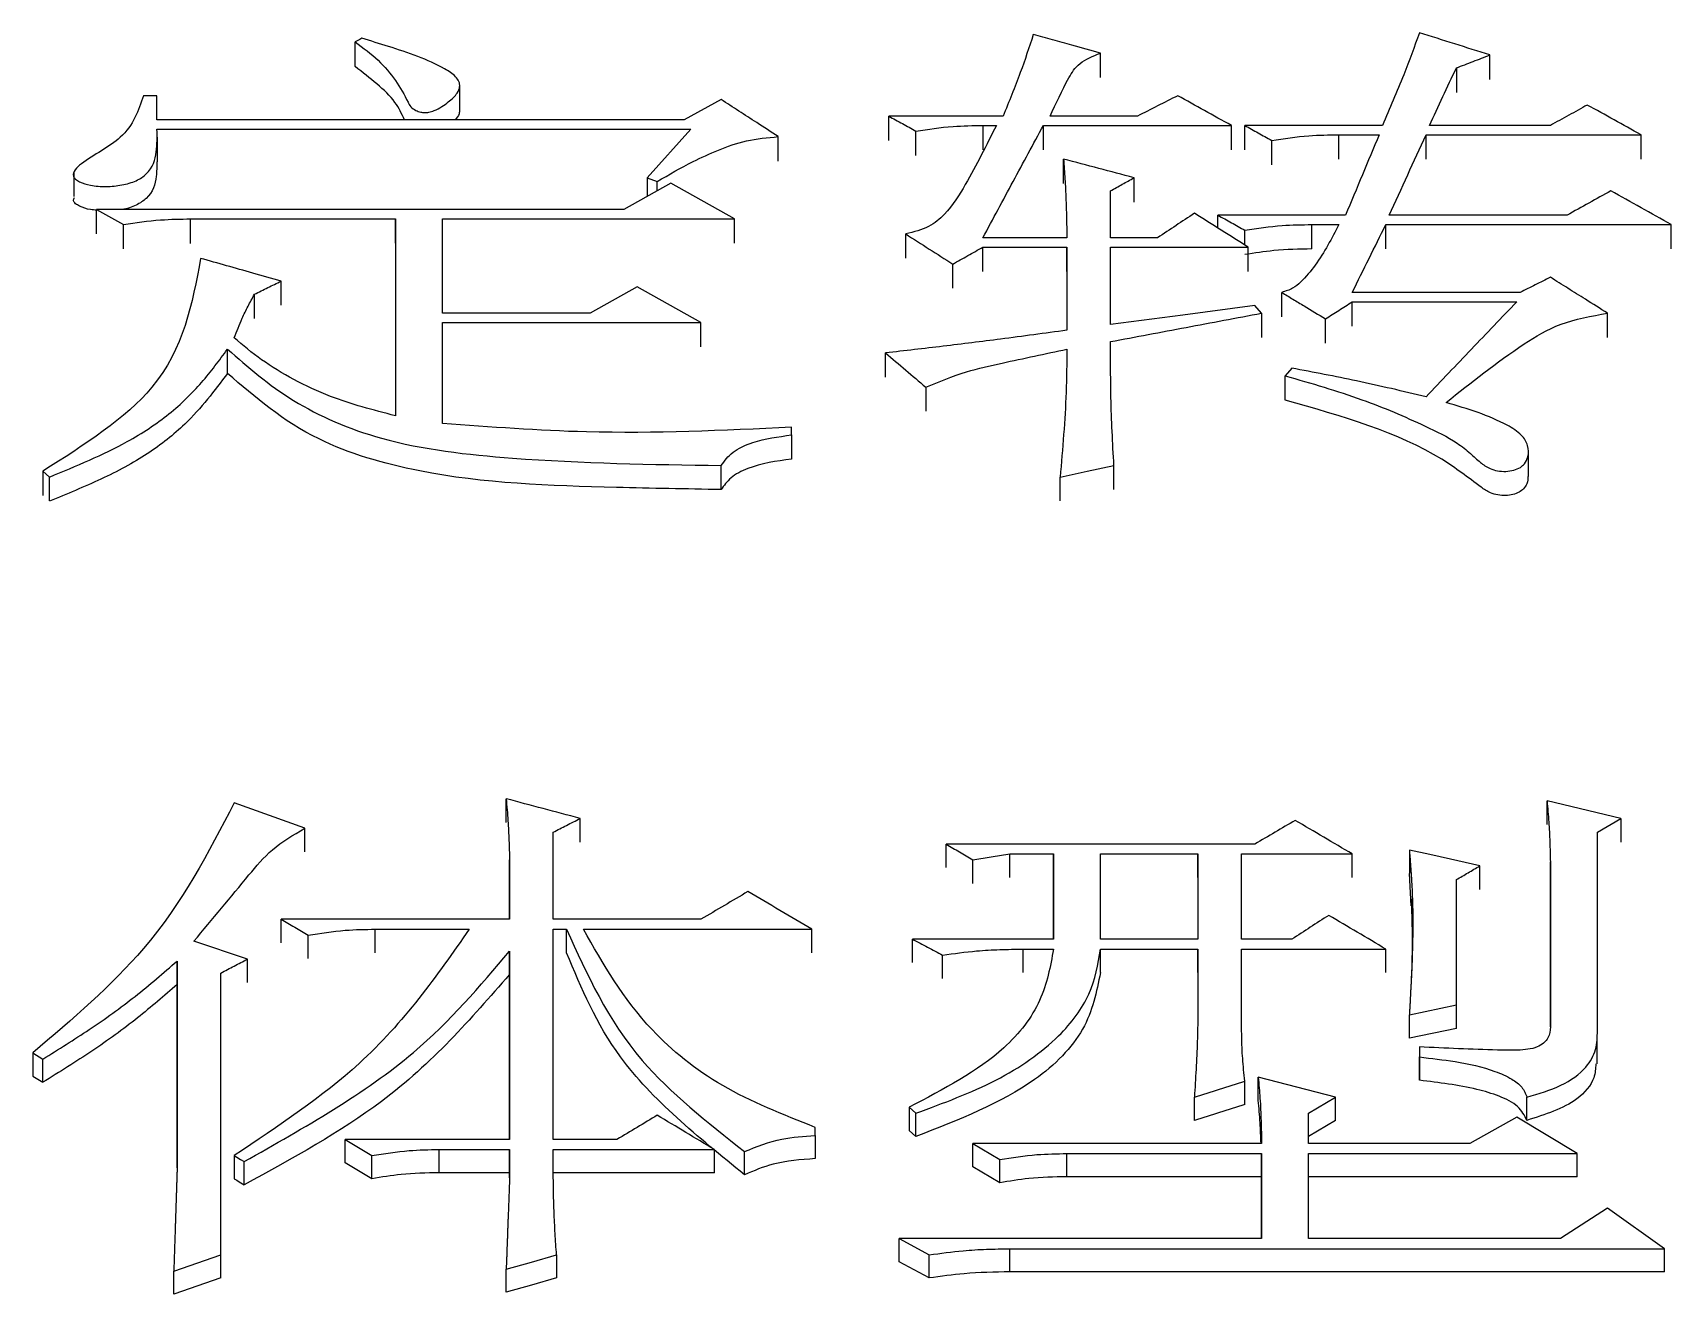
# Model space of a CAD drawing. Header units: millimetres. Extents: x 2642 to 4256, y 821 to 2003.
# Drawn here: x 2871.49 to 2876.77, y 1762.03 to 1766.09 of the extents above; entities that cross this region are included whole.
import ezdxf

# ---------------------------------------------------------------- set-up
doc = ezdxf.new("R2010")
doc.units = ezdxf.units.MM

msp = doc.modelspace()

# ---------------------------------------------------------------- linework, layer by layer
at = {"color": 7, "linetype": 'Continuous', "lineweight": 25}
for p, q in [((2874.9321, 1765.9477), (2874.9321, 1766.0265)), ((2876.1868, 1765.9418), (2876.1868, 1766.0206)), ((2876.0786, 1765.9788), (2876.0786, 1765.9001)), ((2871.8923, 1765.8893), (2871.8491, 1765.8893)), ((2871.8923, 1765.8114), (2871.8923, 1765.8893)), ((2872.8677, 1765.8454), (2872.8677, 1765.9246)), ((2873.7096, 1765.8773), (2873.5906, 1765.8114)), ((2873.5906, 1765.8114), (2871.8923, 1765.8114)), ((2874.6183, 1765.8234), (2874.2505, 1765.8234)), ((2874.2505, 1765.7448), (2874.2505, 1765.8234)), ((2874.5534, 1765.7934), (2874.5966, 1765.7934)), ((2874.5534, 1765.7934), (2874.5534, 1765.7148)), ((2874.7481, 1765.7934), (2875.3539, 1765.7934)), ((2875.051, 1765.8234), (2874.7697, 1765.8234)), ((2875.3539, 1765.7148), (2875.3539, 1765.7934)), ((2875.8406, 1765.7934), (2875.3971, 1765.7934)), ((2876.3815, 1765.7934), (2875.9921, 1765.7934)), ((2871.8923, 1765.7814), (2873.6123, 1765.7814)), ((2871.8935, 1765.6763), (2871.8935, 1765.7553)), ((2873.6123, 1765.7814), (2873.4716, 1765.6251)), ((2873.8936, 1765.6788), (2873.8936, 1765.7574)), ((2874.337, 1765.6969), (2874.337, 1765.7754)), ((2875.4837, 1765.6669), (2875.4837, 1765.7454)), ((2875.7, 1765.7634), (2875.8298, 1765.7634)), ((2875.7, 1765.6848), (2875.7, 1765.7634)), ((2875.9813, 1765.7634), (2876.6736, 1765.7634)), ((2876.6736, 1765.6848), (2876.6736, 1765.7634)), ((2874.813, 1765.6068), (2874.813, 1765.6852)), ((2871.6246, 1765.6439), (2871.6246, 1765.565)), ((2873.4716, 1765.6251), (2873.5041, 1765.613)), ((2873.4716, 1765.6251), (2873.4716, 1765.5647)), ((2875.0402, 1765.5467), (2875.0402, 1765.625)), ((2873.5474, 1765.607), (2873.3959, 1765.5225)), ((2873.5041, 1765.5828), (2873.5041, 1765.613)), ((2873.7529, 1765.4922), (2873.5474, 1765.607)), ((2874.9644, 1765.4317), (2874.9644, 1765.5828)), ((2871.6976, 1765.5225), (2871.7842, 1765.4741)), ((2873.3959, 1765.5225), (2871.6976, 1765.5225)), ((2871.6976, 1765.4443), (2871.6976, 1765.5225)), ((2871.7841, 1765.3959), (2871.7842, 1765.4741)), ((2872.0005, 1765.4923), (2872.6604, 1765.4923)), ((2872.0005, 1765.4136), (2872.0005, 1765.4923)), ((2872.6604, 1765.4923), (2872.6604, 1764.858)), ((2872.6604, 1765.4141), (2872.6604, 1765.4923)), ((2872.8118, 1765.4923), (2873.7529, 1765.4922)), ((2872.8118, 1765.1886), (2872.8118, 1765.4923)), ((2873.7529, 1765.414), (2873.7529, 1765.4922)), ((2875.7216, 1765.5043), (2875.3106, 1765.5043)), ((2875.3106, 1765.4627), (2875.3106, 1765.5043)), ((2875.6135, 1765.4741), (2875.7, 1765.4741)), ((2875.6135, 1765.3959), (2875.6135, 1765.4741)), ((2875.8515, 1765.4741), (2876.7709, 1765.4741)), ((2875.8515, 1765.3959), (2875.8515, 1765.4741)), ((2876.4356, 1765.5043), (2875.8623, 1765.5043)), ((2876.7709, 1765.3959), (2876.7709, 1765.4741)), ((2874.3045, 1765.3657), (2874.3045, 1765.4439)), ((2874.8238, 1765.4317), (2874.5534, 1765.4317)), ((2875.1159, 1765.4317), (2874.9644, 1765.4317)), ((2875.3971, 1765.4082), (2875.3971, 1765.4559)), ((2874.5534, 1765.4014), (2874.8238, 1765.4014)), ((2874.5534, 1765.3233), (2874.5534, 1765.4014)), ((2874.8238, 1765.4014), (2874.8238, 1765.1337)), ((2874.8238, 1765.3233), (2874.8238, 1765.4014)), ((2874.9644, 1765.4014), (2875.4079, 1765.4014)), ((2874.9644, 1765.152), (2874.9644, 1765.4014)), ((2875.4079, 1765.3233), (2875.4079, 1765.4014)), ((2874.456, 1765.2688), (2874.456, 1765.3468)), ((2872.2926, 1765.2142), (2872.2926, 1765.2922)), ((2873.4392, 1765.2739), (2873.2878, 1765.1886)), ((2873.6447, 1765.1581), (2873.4392, 1765.2739)), ((2875.5161, 1765.1773), (2875.5161, 1765.2557)), ((2876.2842, 1765.2556), (2875.7433, 1765.2556)), ((2872.206, 1765.1717), (2872.206, 1765.2496)), ((2875.4512, 1765.1886), (2875.4296, 1765.213)), ((2875.7433, 1765.2252), (2876.2733, 1765.2252)), ((2873.2878, 1765.1886), (2872.8118, 1765.1886)), ((2872.8118, 1765.1582), (2873.6447, 1765.1581)), ((2872.8118, 1764.8334), (2872.8118, 1765.1582)), ((2873.6447, 1765.0803), (2873.6447, 1765.1581)), ((2875.4512, 1765.1886), (2875.4512, 1765.1108)), ((2875.6567, 1765.0925), (2875.6567, 1765.1703)), ((2876.5655, 1765.1107), (2876.5655, 1765.1886)), ((2872.1195, 1764.9946), (2872.1195, 1765.0727)), ((2874.2397, 1764.9827), (2874.2397, 1765.0604)), ((2875.5486, 1765.0114), (2875.5269, 1764.9869)), ((2874.3693, 1764.9503), (2874.3693, 1764.8727)), ((2873.9368, 1764.7965), (2873.9368, 1764.8211)), ((2873.9368, 1764.7965), (2873.9368, 1764.7187)), ((2876.311, 1764.6623), (2876.311, 1764.7402)), ((2871.5245, 1764.6793), (2871.5245, 1764.6017)), ((2871.5245, 1764.6793), (2871.5462, 1764.6608)), ((2873.7096, 1764.6205), (2873.7096, 1764.6978)), ((2874.9753, 1764.6205), (2874.9753, 1764.6978)), ((2871.5462, 1764.5835), (2871.5462, 1764.6608)), ((2874.8022, 1764.5835), (2874.8022, 1764.6607)), ((2873.0173, 1763.5481), (2873.0173, 1763.6242)), ((2876.6087, 1763.5607), (2876.3707, 1763.6178)), ((2876.3707, 1763.5417), (2876.3707, 1763.6178)), ((2872.3682, 1763.529), (2872.1412, 1763.6115)), ((2872.3682, 1763.4531), (2872.3682, 1763.529)), ((2873.1688, 1763.2358), (2873.1688, 1763.5163)), ((2873.2553, 1763.4847), (2873.2553, 1763.5608)), ((2876.533, 1763.5163), (2876.6087, 1763.5607)), ((2876.533, 1762.8761), (2876.533, 1763.5163)), ((2876.6087, 1763.5607), (2876.6087, 1763.4847)), ((2873.0282, 1763.4273), (2873.0282, 1763.2358)), ((2873.0282, 1763.3514), (2873.0282, 1763.4273)), ((2874.5209, 1763.3514), (2874.5209, 1763.4272)), ((2874.6399, 1763.4463), (2874.7806, 1763.4463)), ((2874.6399, 1763.3704), (2874.6399, 1763.4463)), ((2874.7806, 1763.4463), (2874.7806, 1763.1718)), ((2874.7806, 1763.3704), (2874.7806, 1763.4463)), ((2874.932, 1763.4463), (2875.2457, 1763.4463)), ((2874.932, 1763.1718), (2874.932, 1763.4463)), ((2875.2457, 1763.4463), (2875.2457, 1763.1717)), ((2875.2457, 1763.3704), (2875.2457, 1763.4463)), ((2875.3863, 1763.4463), (2875.7433, 1763.4463)), ((2875.3863, 1763.1717), (2875.3863, 1763.4463)), ((2875.7433, 1763.3704), (2875.7433, 1763.4463)), ((2875.9272, 1763.459), (2875.9272, 1763.383)), ((2876.1544, 1763.3323), (2876.1544, 1763.4081)), ((2876.3815, 1763.4209), (2876.3815, 1762.889)), ((2876.3815, 1763.345), (2876.3815, 1763.4209)), ((2874.7806, 1763.1718), (2874.7806, 1763.3703)), ((2875.9329, 1763.2787), (2875.9272, 1763.383)), ((2873.0282, 1763.2358), (2873.0282, 1763.3513)), ((2876.3815, 1762.8889), (2876.3815, 1763.3449)), ((2873.0282, 1763.2358), (2872.2926, 1763.2358)), ((2872.5955, 1763.2038), (2872.8982, 1763.2038)), ((2872.5955, 1763.1282), (2872.5955, 1763.2038)), ((2873.6447, 1763.2358), (2873.1688, 1763.2358)), ((2873.1688, 1763.2038), (2873.2121, 1763.2038)), ((2873.1688, 1762.5265), (2873.1688, 1763.2038)), ((2873.2121, 1763.1282), (2873.2121, 1763.2038)), ((2873.2662, 1763.2038), (2874.0017, 1763.2038)), ((2874.0017, 1763.1282), (2874.0017, 1763.2038)), ((2872.1844, 1763.1077), (2872.0113, 1763.1654)), ((2872.3791, 1763.109), (2872.3791, 1763.1846)), ((2874.7806, 1763.1718), (2874.3262, 1763.1718)), ((2874.3262, 1763.0962), (2874.3262, 1763.1718)), ((2875.2457, 1763.1717), (2874.932, 1763.1718)), ((2875.5486, 1763.1717), (2875.3863, 1763.1717)), ((2871.9572, 1763.1013), (2871.9573, 1762.4354)), ((2871.9572, 1763.0257), (2871.9572, 1763.1013)), ((2872.1844, 1763.0322), (2872.1844, 1763.1077)), ((2873.0282, 1763.0578), (2873.0282, 1763.1334)), ((2873.0282, 1763.1333), (2873.0282, 1762.5265)), ((2874.4236, 1763.0449), (2874.4236, 1763.1205)), ((2874.6832, 1763.1397), (2874.7806, 1763.1397)), ((2874.6832, 1763.0641), (2874.6832, 1763.1397)), ((2874.932, 1763.1397), (2875.2457, 1763.1397)), ((2874.932, 1763.0642), (2874.932, 1763.1397)), ((2875.2457, 1763.1397), (2875.2457, 1762.9276)), ((2875.2457, 1763.0642), (2875.2457, 1763.1397)), ((2875.3863, 1763.1397), (2875.8515, 1763.1397)), ((2875.3863, 1762.9276), (2875.3863, 1763.1397)), ((2875.8515, 1763.0641), (2875.8515, 1763.1397)), ((2872.0979, 1762.1545), (2872.0979, 1763.0627)), ((2873.0282, 1762.5265), (2873.0282, 1763.0577)), ((2871.9573, 1762.4354), (2871.9572, 1763.0257)), ((2875.9272, 1762.9276), (2876.0786, 1762.9598)), ((2876.0786, 1762.8845), (2876.0786, 1762.9598)), ((2875.9272, 1762.8523), (2875.9272, 1762.9276)), ((2876.0786, 1762.8845), (2875.9272, 1762.8523)), ((2876.5324, 1762.7696), (2876.5324, 1762.8449)), ((2871.4921, 1762.8052), (2871.5246, 1762.7857)), ((2871.4921, 1762.8052), (2871.4921, 1762.73)), ((2871.5246, 1762.7106), (2871.5246, 1762.7857)), ((2875.9597, 1762.8245), (2875.9597, 1762.7922)), ((2875.9597, 1762.8245), (2875.9597, 1762.7493)), ((2875.9597, 1762.717), (2875.9597, 1762.7922)), ((2871.4921, 1762.73), (2871.5246, 1762.7106)), ((2875.6892, 1762.6627), (2875.4404, 1762.7275)), ((2875.4404, 1762.6525), (2875.4404, 1762.7275)), ((2875.3972, 1762.6395), (2875.3972, 1762.7146)), ((2874.3154, 1762.6304), (2874.3371, 1762.6109)), ((2874.3154, 1762.6304), (2874.3154, 1762.5554)), ((2875.2349, 1762.5878), (2875.2349, 1762.6628)), ((2875.6027, 1762.6109), (2875.6892, 1762.6627)), ((2875.6892, 1762.5878), (2875.6892, 1762.6627)), ((2876.3058, 1762.5878), (2876.3058, 1762.6627)), ((2874.0125, 1762.5395), (2874.0125, 1762.5654)), ((2875.6027, 1762.5135), (2875.6027, 1762.6109)), ((2875.6892, 1762.5878), (2875.6027, 1762.536)), ((2876.2734, 1762.5979), (2876.1219, 1762.5135)), ((2876.4681, 1762.4809), (2876.2734, 1762.5979)), ((2873.0282, 1762.5265), (2872.4981, 1762.5265)), ((2872.4981, 1762.4517), (2872.4981, 1762.5265)), ((2873.3743, 1762.5265), (2873.1688, 1762.5265)), ((2874.0125, 1762.5395), (2874.0125, 1762.4647)), ((2874.521, 1762.5135), (2874.6075, 1762.4614)), ((2875.4512, 1762.5135), (2874.521, 1762.5135)), ((2876.1219, 1762.5135), (2875.6027, 1762.5135)), ((2872.141, 1762.4745), (2872.141, 1762.3998)), ((2872.5847, 1762.3997), (2872.5847, 1762.4745)), ((2872.801, 1762.494), (2873.0282, 1762.494)), ((2872.801, 1762.4192), (2872.801, 1762.494)), ((2873.0282, 1762.494), (2873.0282, 1762.4028)), ((2873.0282, 1762.4192), (2873.0282, 1762.494)), ((2873.1688, 1762.494), (2873.688, 1762.494)), ((2873.1688, 1762.4224), (2873.1688, 1762.494)), ((2873.688, 1762.4192), (2873.688, 1762.494)), ((2873.7854, 1762.4127), (2873.7854, 1762.4875)), ((2874.6075, 1762.3867), (2874.6075, 1762.4614)), ((2874.8238, 1762.481), (2875.4512, 1762.4809)), ((2874.8238, 1762.4062), (2874.8238, 1762.481)), ((2875.4512, 1762.4809), (2875.4512, 1762.2069)), ((2875.4512, 1762.4062), (2875.4512, 1762.4809)), ((2875.6027, 1762.4809), (2876.4681, 1762.4809)), ((2875.6027, 1762.2069), (2875.6027, 1762.4809)), ((2876.4681, 1762.4062), (2876.4681, 1762.4809)), ((2872.1735, 1762.3803), (2872.1735, 1762.455)), ((2873.0282, 1762.4192), (2872.801, 1762.4192)), ((2873.0282, 1762.4028), (2873.0282, 1762.4192)), ((2873.688, 1762.4192), (2873.1688, 1762.4192)), ((2874.6075, 1762.3867), (2874.521, 1762.4387)), ((2875.4512, 1762.4062), (2874.8238, 1762.4062)), ((2875.4512, 1762.2069), (2875.4512, 1762.4062)), ((2876.4681, 1762.4062), (2875.6027, 1762.4062)), ((2876.5654, 1762.3049), (2876.414, 1762.2069)), ((2876.7493, 1762.1741), (2876.5654, 1762.3049)), ((2874.283, 1762.2069), (2874.3803, 1762.1545)), ((2875.4512, 1762.2069), (2874.283, 1762.2069)), ((2876.414, 1762.2069), (2875.6027, 1762.2069)), ((2871.9464, 1762.1021), (2872.0979, 1762.1545)), ((2872.0979, 1762.0802), (2872.0979, 1762.1545)), ((2873.1796, 1762.1545), (2873.1796, 1762.0802)), ((2874.3803, 1762.0802), (2874.3803, 1762.1545)), ((2874.6399, 1762.0998), (2874.6399, 1762.1741)), ((2874.6399, 1762.1741), (2876.7493, 1762.1741)), ((2876.7493, 1762.0998), (2876.7493, 1762.1741)), ((2871.9464, 1762.0278), (2871.9464, 1762.1021)), ((2873.0174, 1762.0344), (2873.0174, 1762.1086)), ((2874.3803, 1762.0802), (2874.283, 1762.1325)), ((2876.7493, 1762.0998), (2874.6399, 1762.0998)), ((2872.0979, 1762.0802), (2871.9464, 1762.0278))]:
    msp.add_line(p, q, dxfattribs=at)
at = {"color": 7, "linetype": 'Continuous', "lineweight": 25, "flags": 128}
for points in [[(2872.5522, 1766.0743), (2872.5457, 1766.0707), (2872.5392, 1766.0671), (2872.5306, 1766.0624)], [(2872.5306, 1765.983), (2872.5306, 1766.0108), (2872.5306, 1766.0366), (2872.5306, 1766.0624)], [(2874.7481, 1765.7148), (2874.7481, 1765.7343), (2874.7481, 1765.7543), (2874.7481, 1765.7934)], [(2875.3971, 1765.7148), (2875.3971, 1765.7343), (2875.3971, 1765.7543), (2875.3971, 1765.7934)], [(2875.9813, 1765.6848), (2875.9813, 1765.7043), (2875.9813, 1765.7243), (2875.9813, 1765.7634)], [(2875.4296, 1765.213), (2875.197, 1765.1825), (2874.9644, 1765.152)], [(2875.7433, 1765.1473), (2875.7433, 1765.1666), (2875.7433, 1765.1864), (2875.7433, 1765.2252)], [(2875.5269, 1764.9093), (2875.5269, 1764.9284), (2875.5269, 1764.9479), (2875.5269, 1764.9674), (2875.5269, 1764.9869)], [(2874.8022, 1764.6607), (2874.8887, 1764.6793), (2874.9753, 1764.6978)], [(2875.4296, 1763.4781), (2874.932, 1763.4781), (2874.4344, 1763.4781)], [(2874.4344, 1763.4022), (2874.4344, 1763.4211), (2874.4344, 1763.4401), (2874.4344, 1763.4781)], [(2874.5209, 1763.4272), (2874.5804, 1763.4368), (2874.6399, 1763.4463)], [(2876.1544, 1763.4081), (2876.0598, 1763.4293), (2875.9935, 1763.4442), (2875.9272, 1763.459)], [(2872.2926, 1763.1601), (2872.2926, 1763.179), (2872.2926, 1763.1979), (2872.2926, 1763.2358)], [(2874.3371, 1762.536), (2874.3371, 1762.5638), (2874.3371, 1762.5873), (2874.3371, 1762.6109)], [(2874.3154, 1762.5554), (2874.3262, 1762.5457), (2874.3371, 1762.536)], [(2874.521, 1762.4387), (2874.521, 1762.4574), (2874.521, 1762.4761), (2874.521, 1762.5135)], [(2872.1411, 1762.4745), (2872.1493, 1762.4696), (2872.1614, 1762.4623), (2872.1735, 1762.455)], [(2872.1411, 1762.3998), (2872.1493, 1762.3949), (2872.1575, 1762.3899), (2872.1735, 1762.3803)], [(2874.283, 1762.1325), (2874.283, 1762.1511), (2874.283, 1762.1697), (2874.283, 1762.2069)], [(2873.0174, 1762.1086), (2873.0985, 1762.1316), (2873.1796, 1762.1545)], [(2873.1796, 1762.0802), (2873.0985, 1762.0573), (2873.0174, 1762.0344)]]:
    msp.add_lwpolyline(points, dxfattribs=at)
at = {"color": 7, "linetype": 'Continuous', "lineweight": 25}
for points, knots in [([(2872.5306, 1766.0624), (2872.5565, 1766.0432), (2872.6336, 1765.986), (2872.6803, 1765.911), (2872.7085, 1765.8534), (2872.724, 1765.8425), (2872.7401, 1765.8363), (2872.7547, 1765.8342), (2872.7701, 1765.8356), (2872.7985, 1765.8457), (2872.8299, 1765.867), (2872.8591, 1765.8933), (2872.8689, 1765.9168), (2872.8668, 1765.9354), (2872.851, 1765.956), (2872.7817, 1766.0005), (2872.6738, 1766.0375), (2872.5808, 1766.0656), (2872.5522, 1766.0743)], [0, 0, 0, 0, 0.115812, 0.344661, 0.368828, 0.393191, 0.409898, 0.422378, 0.434924, 0.453159, 0.514674, 0.56658, 0.599651, 0.625811, 0.651928, 0.703899, 0.908913, 1, 1, 1, 1]), ([(2874.7156, 1766.0861), (2874.7022, 1766.0453), (2874.681, 1765.9809), (2874.6468, 1765.8935), (2874.6278, 1765.8467), (2874.6183, 1765.8234)], [0, 0, 0, 0, 0.465077, 0.732515, 1, 1, 1, 1]), ([(2874.932, 1766.0266), (2874.9014, 1766.035), (2874.85, 1766.0492), (2874.7778, 1766.069), (2874.7364, 1766.0804), (2874.7156, 1766.0861)], [0, 0, 0, 0, 0.425233, 0.712616, 1, 1, 1, 1]), ([(2875.9596, 1766.0921), (2875.9433, 1766.0469), (2875.9171, 1765.9745), (2875.8757, 1765.8751), (2875.8523, 1765.8206), (2875.8406, 1765.7934)], [0, 0, 0, 0, 0.452168, 0.726066, 1, 1, 1, 1]), ([(2876.1868, 1766.0206), (2876.1489, 1766.0325), (2876.0732, 1766.0564), (2875.9975, 1766.0802), (2875.9596, 1766.0921)], [0, 0, 0, 0, 0.499999, 1, 1, 1, 1]), ([(2874.7697, 1765.8234), (2874.7885, 1765.8644), (2874.8147, 1765.9218), (2874.8596, 1765.9968), (2874.9077, 1766.0165), (2874.932, 1766.0265)], [0, 0, 0, 0, 0.554938, 0.774738, 1, 1, 1, 1]), ([(2876.0786, 1765.9788), (2876.0966, 1765.9858), (2876.1327, 1765.9997), (2876.1688, 1766.0136), (2876.1868, 1766.0206)], [0, 0, 0, 0, 0.499998, 1, 1, 1, 1]), ([(2872.6897, 1765.8114), (2872.6808, 1765.8306), (2872.6616, 1765.8721), (2872.6019, 1765.9284), (2872.5545, 1765.9647), (2872.5306, 1765.983)], [0, 0, 0, 0, 0.2983398, 0.6458944, 1, 1, 1, 1]), ([(2875.9921, 1765.7934), (2876.0065, 1765.8243), (2876.0353, 1765.8863), (2876.0642, 1765.948), (2876.0786, 1765.9788)], [0, 0, 0, 0, 0.499999, 1, 1, 1, 1]), ([(2871.8491, 1765.8893), (2871.8326, 1765.8414), (2871.8029, 1765.7549), (2871.6782, 1765.6945), (2871.6268, 1765.652), (2871.6199, 1765.633), (2871.6295, 1765.6196), (2871.6478, 1765.6089), (2871.6809, 1765.5989), (2871.7287, 1765.5951), (2871.7795, 1765.6004), (2871.8263, 1765.6134), (2871.8763, 1765.6478), (2871.8938, 1765.7086), (2871.8928, 1765.7572), (2871.8923, 1765.7814)], [0, 0, 0, 0, 0.230315, 0.416653, 0.453363, 0.487574, 0.504133, 0.522235, 0.561764, 0.612067, 0.663426, 0.714082, 0.762172, 0.881162, 1, 1, 1, 1]), ([(2875.1808, 1765.8892), (2875.1591, 1765.8783), (2875.1159, 1765.8563), (2875.0726, 1765.8343), (2875.051, 1765.8234)], [0, 0, 0, 0, 0.4999982, 1, 1, 1, 1]), ([(2875.3539, 1765.7934), (2875.325, 1765.8094), (2875.2673, 1765.8413), (2875.2096, 1765.8733), (2875.1808, 1765.8892)], [0, 0, 0, 0, 0.5, 1, 1, 1, 1]), ([(2872.8669, 1765.8449), (2872.8669, 1765.8402), (2872.8668, 1765.8284), (2872.858, 1765.8177), (2872.8527, 1765.8114)], [0, 0, 0, 0, 0.402467, 1, 1, 1, 1]), ([(2873.8935, 1765.7574), (2873.8705, 1765.7724), (2873.8283, 1765.8), (2873.767, 1765.8399), (2873.7288, 1765.8648), (2873.7096, 1765.8773)], [0, 0, 0, 0, 0.375947, 0.687973, 1, 1, 1, 1]), ([(2876.5005, 1765.8593), (2876.4807, 1765.8483), (2876.441, 1765.8263), (2876.4013, 1765.8044), (2876.3815, 1765.7934)], [0, 0, 0, 0, 0.499998, 1, 1, 1, 1]), ([(2876.6736, 1765.7634), (2876.6447, 1765.7794), (2876.587, 1765.8114), (2876.5293, 1765.8433), (2876.5005, 1765.8593)], [0, 0, 0, 0, 0.5, 1, 1, 1, 1]), ([(2874.2505, 1765.8234), (2874.2649, 1765.8154), (2874.2938, 1765.7994), (2874.3226, 1765.7834), (2874.337, 1765.7754)], [0, 0, 0, 0, 0.5, 1, 1, 1, 1]), ([(2874.5966, 1765.7934), (2874.5647, 1765.7297), (2874.516, 1765.6326), (2874.4479, 1765.5221), (2874.3821, 1765.4637), (2874.3307, 1765.4505), (2874.3046, 1765.4439)], [0, 0, 0, 0, 0.493627, 0.751972, 0.874128, 1, 1, 1, 1]), ([(2874.337, 1765.7754), (2874.3768, 1765.7814), (2874.4479, 1765.792), (2874.5211, 1765.793), (2874.5534, 1765.7934)], [0, 0, 0, 0, 0.558835, 1, 1, 1, 1]), ([(2874.5534, 1765.4317), (2874.5858, 1765.4922), (2874.6507, 1765.6132), (2874.7156, 1765.7333), (2874.7481, 1765.7934)], [0, 0, 0, 0, 0.5, 1, 1, 1, 1]), ([(2875.3971, 1765.7934), (2875.4116, 1765.7854), (2875.4404, 1765.7694), (2875.4692, 1765.7534), (2875.4837, 1765.7454)], [0, 0, 0, 0, 0.5, 1, 1, 1, 1]), ([(2873.5041, 1765.613), (2873.5417, 1765.635), (2873.6038, 1765.6714), (2873.7004, 1765.7148), (2873.79, 1765.7478), (2873.8589, 1765.7541), (2873.8935, 1765.7574)], [0, 0, 0, 0, 0.3348362, 0.5537451, 0.7753729, 1, 1, 1, 1]), ([(2875.4837, 1765.7454), (2875.5234, 1765.7513), (2875.5946, 1765.762), (2875.6677, 1765.763), (2875.7, 1765.7634)], [0, 0, 0, 0, 0.558835, 1, 1, 1, 1]), ([(2875.8298, 1765.7634), (2875.8118, 1765.7203), (2875.7757, 1765.6342), (2875.7397, 1765.5476), (2875.7216, 1765.5043)], [0, 0, 0, 0, 0.5, 1, 1, 1, 1]), ([(2875.8623, 1765.5043), (2875.8821, 1765.5476), (2875.9218, 1765.6342), (2875.9614, 1765.7203), (2875.9813, 1765.7634)], [0, 0, 0, 0, 0.5, 1, 1, 1, 1]), ([(2874.813, 1765.6852), (2874.8146, 1765.6638), (2874.8177, 1765.6209), (2874.8222, 1765.5364), (2874.8232, 1765.4733), (2874.8238, 1765.4317)], [0, 0, 0, 0, 0.254777, 0.5095604, 1, 1, 1, 1]), ([(2875.0402, 1765.625), (2875.0023, 1765.6351), (2874.9266, 1765.6552), (2874.8509, 1765.6752), (2874.813, 1765.6852)], [0, 0, 0, 0, 0.499999, 1, 1, 1, 1]), ([(2871.8914, 1765.6759), (2871.8916, 1765.6604), (2871.8919, 1765.6207), (2871.8763, 1765.5686), (2871.8262, 1765.5351), (2871.7944, 1765.5243), (2871.776, 1765.5226), (2871.7744, 1765.5225)], [0, 0, 0, 0, 0.25392, 0.65271, 0.81396, 0.983894, 1, 1, 1, 1]), ([(2874.9644, 1765.5828), (2874.9771, 1765.5899), (2875.0023, 1765.6039), (2875.0275, 1765.618), (2875.0402, 1765.625)], [0, 0, 0, 0, 0.5000006, 1, 1, 1, 1]), ([(2876.5762, 1765.5828), (2876.5528, 1765.5697), (2876.5059, 1765.5436), (2876.459, 1765.5174), (2876.4356, 1765.5043)], [0, 0, 0, 0, 0.499999, 1, 1, 1, 1]), ([(2876.7709, 1765.4741), (2876.7385, 1765.4922), (2876.6736, 1765.5285), (2876.6087, 1765.5647), (2876.5762, 1765.5828)], [0, 0, 0, 0, 0.5, 1, 1, 1, 1]), ([(2871.6976, 1765.5206), (2871.6911, 1765.5209), (2871.6713, 1765.5221), (2871.6476, 1765.5302), (2871.6298, 1765.5407), (2871.6213, 1765.5509), (2871.6245, 1765.5578), (2871.6261, 1765.5613)], [0, 0, 0, 0, 0.176499, 0.533205, 0.696493, 0.845795, 1, 1, 1, 1]), ([(2871.7842, 1765.4741), (2871.8239, 1765.4801), (2871.895, 1765.4909), (2871.9682, 1765.4918), (2872.0005, 1765.4923)], [0, 0, 0, 0, 0.5588348, 1, 1, 1, 1]), ([(2875.2349, 1765.5104), (2875.215, 1765.4973), (2875.1754, 1765.4711), (2875.1357, 1765.4448), (2875.1159, 1765.4317)], [0, 0, 0, 0, 0.499998, 1, 1, 1, 1]), ([(2875.4079, 1765.4014), (2875.3791, 1765.4196), (2875.3214, 1765.4559), (2875.2637, 1765.4922), (2875.2349, 1765.5104)], [0, 0, 0, 0, 0.5, 1, 1, 1, 1]), ([(2875.3106, 1765.5043), (2875.325, 1765.4963), (2875.3539, 1765.4801), (2875.3827, 1765.464), (2875.3971, 1765.4559)], [0, 0, 0, 0, 0.5, 1, 1, 1, 1]), ([(2875.3971, 1765.4559), (2875.4369, 1765.4619), (2875.508, 1765.4727), (2875.5812, 1765.4737), (2875.6135, 1765.4741)], [0, 0, 0, 0, 0.558835, 1, 1, 1, 1]), ([(2875.7, 1765.4741), (2875.6772, 1765.4296), (2875.6442, 1765.3655), (2875.5885, 1765.2986), (2875.553, 1765.2672), (2875.5285, 1765.2595), (2875.5161, 1765.2557)], [0, 0, 0, 0, 0.554179, 0.800397, 0.899211, 1, 1, 1, 1]), ([(2875.7433, 1765.2556), (2875.7613, 1765.2921), (2875.7974, 1765.3651), (2875.8334, 1765.4377), (2875.8515, 1765.4741)], [0, 0, 0, 0, 0.5000003, 1, 1, 1, 1]), ([(2874.3046, 1765.4438), (2874.3298, 1765.4277), (2874.3803, 1765.3954), (2874.4308, 1765.363), (2874.456, 1765.3468)], [0, 0, 0, 0, 0.5, 1, 1, 1, 1]), ([(2872.0329, 1765.365), (2872.0058, 1765.2192), (2871.9568, 1764.9549), (2871.6583, 1764.7646), (2871.5245, 1764.6793)], [0, 0, 0, 0, 0.5518947, 1, 1, 1, 1]), ([(2872.2926, 1765.2922), (2872.2619, 1765.3008), (2872.2033, 1765.3172), (2872.1167, 1765.3415), (2872.0609, 1765.3572), (2872.0329, 1765.3651)], [0, 0, 0, 0, 0.354383, 0.677192, 1, 1, 1, 1]), ([(2874.456, 1765.3468), (2874.4723, 1765.3559), (2874.5047, 1765.3741), (2874.5372, 1765.3923), (2874.5534, 1765.4014)], [0, 0, 0, 0, 0.500002, 1, 1, 1, 1]), ([(2875.6135, 1765.3954), (2875.5724, 1765.3947), (2875.4992, 1765.3934), (2875.4283, 1765.3822), (2875.3971, 1765.3773)], [0, 0, 0, 0, 0.561085, 1, 1, 1, 1]), ([(2872.206, 1765.2496), (2872.2205, 1765.2567), (2872.2493, 1765.2709), (2872.2781, 1765.2851), (2872.2926, 1765.2922)], [0, 0, 0, 0, 0.499998, 1, 1, 1, 1]), ([(2875.5161, 1765.2556), (2875.5281, 1765.2483), (2875.5523, 1765.2337), (2875.5991, 1765.2053), (2875.634, 1765.1841), (2875.6567, 1765.1703)], [0, 0, 0, 0, 0.257094, 0.514188, 1, 1, 1, 1]), ([(2876.3815, 1765.3043), (2876.3653, 1765.2962), (2876.3328, 1765.2799), (2876.3004, 1765.2637), (2876.2842, 1765.2556)], [0, 0, 0, 0, 0.5, 1, 1, 1, 1]), ([(2876.5654, 1765.1886), (2876.5418, 1765.2035), (2876.4993, 1765.2302), (2876.438, 1765.2688), (2876.4003, 1765.2924), (2876.3815, 1765.3043)], [0, 0, 0, 0, 0.386049, 0.693024, 1, 1, 1, 1]), ([(2872.1411, 1765.1093), (2872.1492, 1765.1303), (2872.1623, 1765.1645), (2872.1857, 1765.211), (2872.1993, 1765.2367), (2872.206, 1765.2496)], [0, 0, 0, 0, 0.443144, 0.721519, 1, 1, 1, 1]), ([(2875.6567, 1765.1703), (2875.6712, 1765.1795), (2875.7, 1765.1978), (2875.7289, 1765.216), (2875.7433, 1765.2252)], [0, 0, 0, 0, 0.500001, 1, 1, 1, 1]), ([(2876.2733, 1765.2252), (2876.2247, 1765.1744), (2876.1273, 1765.0727), (2876.0299, 1764.9705), (2875.9813, 1764.9194)], [0, 0, 0, 0, 0.5, 1, 1, 1, 1]), ([(2874.9644, 1765.0971), (2875.0456, 1765.1123), (2875.2078, 1765.1429), (2875.3701, 1765.1734), (2875.4512, 1765.1886)], [0, 0, 0, 0, 0.5, 1, 1, 1, 1]), ([(2876.0462, 1764.901), (2876.1262, 1764.9652), (2876.2382, 1765.055), (2876.4105, 1765.1603), (2876.5134, 1765.1791), (2876.5654, 1765.1886)], [0, 0, 0, 0, 0.5534418, 0.7739919, 1, 1, 1, 1]), ([(2872.6604, 1764.858), (2872.5888, 1764.8766), (2872.4717, 1764.9071), (2872.3318, 1764.9735), (2872.2267, 1765.0368), (2872.1695, 1765.0852), (2872.1411, 1765.1093)], [0, 0, 0, 0, 0.3463703, 0.567178, 0.7849776, 1, 1, 1, 1]), ([(2874.8238, 1765.1337), (2874.7527, 1765.124), (2874.6202, 1765.1058), (2874.4253, 1765.0818), (2874.3016, 1765.0675), (2874.2397, 1765.0604)], [0, 0, 0, 0, 0.366425, 0.683185, 1, 1, 1, 1]), ([(2874.9753, 1764.6978), (2874.9713, 1764.7708), (2874.9672, 1764.8456), (2874.9657, 1764.9221), (2874.9656, 1764.9277), (2874.9655, 1764.9334), (2874.9654, 1764.9391), (2874.9653, 1764.9447), (2874.9652, 1764.9504), (2874.9652, 1764.956), (2874.9651, 1764.9617), (2874.965, 1764.9692), (2874.9649, 1764.9767), (2874.9649, 1764.9843), (2874.9648, 1764.9899), (2874.9648, 1764.9956), (2874.9647, 1765.0012), (2874.9647, 1765.0068), (2874.9647, 1765.0125), (2874.9646, 1765.0181), (2874.9646, 1765.0257), (2874.9646, 1765.0332), (2874.9645, 1765.0407), (2874.9645, 1765.0463), (2874.9645, 1765.052), (2874.9645, 1765.0576), (2874.9645, 1765.0633), (2874.9645, 1765.0689), (2874.9645, 1765.0745), (2874.9645, 1765.0802), (2874.9645, 1765.0877), (2874.9644, 1765.0933), (2874.9644, 1765.0971)], [0, 0, 0, 0, 0.54643, 0.560604, 0.574777, 0.588951, 0.603124, 0.617298, 0.631471, 0.645645, 0.659818, 0.673992, 0.702339, 0.716512, 0.730686, 0.744859, 0.759033, 0.773206, 0.78738, 0.801553, 0.815726, 0.844073, 0.858247, 0.87242, 0.886594, 0.900767, 0.914941, 0.929114, 0.943288, 0.957461, 0.971635, 1, 1, 1, 1]), ([(2871.5462, 1764.6608), (2871.6325, 1764.6964), (2871.7737, 1764.7546), (2871.9351, 1764.8612), (2872.0393, 1764.9639), (2872.0929, 1765.0365), (2872.1195, 1765.0727)], [0, 0, 0, 0, 0.347372, 0.56793, 0.785018, 1, 1, 1, 1]), ([(2872.1195, 1765.0727), (2872.1856, 1765.0149), (2872.3184, 1764.8986), (2872.6336, 1764.7618), (2873.1176, 1764.7073), (2873.4858, 1764.7014), (2873.7096, 1764.6978)], [0, 0, 0, 0, 0.1896226, 0.3813011, 0.6238123, 1, 1, 1, 1]), ([(2874.2397, 1765.0604), (2874.2613, 1765.0421), (2874.3045, 1765.0054), (2874.3477, 1764.9686), (2874.3693, 1764.9503)], [0, 0, 0, 0, 0.5, 1, 1, 1, 1]), ([(2874.3693, 1764.9503), (2874.4121, 1764.968), (2874.4893, 1764.9999), (2874.6459, 1765.0349), (2874.7543, 1765.0579), (2874.8238, 1765.0726)], [0, 0, 0, 0, 0.308167, 0.555958, 1, 1, 1, 1]), ([(2874.8238, 1765.0726), (2874.8233, 1765.0265), (2874.8224, 1764.935), (2874.814, 1764.7977), (2874.8061, 1764.7064), (2874.8022, 1764.6607)], [0, 0, 0, 0, 0.337206, 0.668546, 1, 1, 1, 1]), ([(2872.1195, 1764.9946), (2872.0774, 1764.9388), (2872.0075, 1764.8463), (2871.865, 1764.7322), (2871.7136, 1764.6516), (2871.6022, 1764.6061), (2871.5462, 1764.5832)], [0, 0, 0, 0, 0.332711, 0.551426, 0.774321, 1, 1, 1, 1]), ([(2873.7096, 1764.6202), (2873.5975, 1764.6223), (2873.2726, 1764.6283), (2872.8214, 1764.6442), (2872.3698, 1764.7782), (2872.2085, 1764.9176), (2872.1195, 1764.9946)], [0, 0, 0, 0, 0.188584, 0.546058, 0.749485, 1, 1, 1, 1]), ([(2875.9813, 1764.9194), (2875.944, 1764.9281), (2875.8695, 1764.9456), (2875.7261, 1764.9778), (2875.6183, 1764.9982), (2875.5486, 1765.0114)], [0, 0, 0, 0, 0.260983, 0.521979, 1, 1, 1, 1]), ([(2875.5269, 1764.9869), (2875.6108, 1764.9627), (2875.7688, 1764.9173), (2875.9495, 1764.8396), (2876.068, 1764.7816), (2876.1225, 1764.739), (2876.1524, 1764.7093), (2876.1813, 1764.6892), (2876.2109, 1764.6797), (2876.238, 1764.678), (2876.2641, 1764.6818), (2876.2853, 1764.6908), (2876.3015, 1764.7059), (2876.3121, 1764.73), (2876.3119, 1764.7624), (2876.2893, 1764.7991), (2876.2052, 1764.8529), (2876.1153, 1764.8801), (2876.0462, 1764.901)], [0, 0, 0, 0, 0.197358, 0.371625, 0.468384, 0.517135, 0.556849, 0.588366, 0.607485, 0.626642, 0.645535, 0.663735, 0.679959, 0.706516, 0.74747, 0.788159, 0.837188, 1, 1, 1, 1]), ([(2876.3093, 1764.6621), (2876.309, 1764.6543), (2876.3084, 1764.6407), (2876.2972, 1764.6234), (2876.2814, 1764.611), (2876.261, 1764.6036), (2876.2372, 1764.6005), (2876.2118, 1764.6021), (2876.183, 1764.6107), (2876.125, 1764.6519), (2875.9531, 1764.7871), (2875.7103, 1764.8565), (2875.5269, 1764.9089)], [0, 0, 0, 0, 0.036286, 0.063911, 0.086825, 0.10978, 0.132692, 0.158074, 0.184397, 0.225607, 0.415046, 1, 1, 1, 1]), ([(2873.9368, 1764.8211), (2873.7163, 1764.8108), (2873.3403, 1764.7934), (2872.9664, 1764.8217), (2872.8118, 1764.8334)], [0, 0, 0, 0, 0.586461, 1, 1, 1, 1]), ([(2873.7096, 1764.6978), (2873.7208, 1764.7128), (2873.7435, 1764.7434), (2873.8245, 1764.7807), (2873.8939, 1764.7904), (2873.9368, 1764.7965)], [0, 0, 0, 0, 0.268929, 0.548046, 1, 1, 1, 1]), ([(2873.9368, 1764.7187), (2873.8878, 1764.7117), (2873.8147, 1764.7012), (2873.7383, 1764.6606), (2873.7189, 1764.6333), (2873.7096, 1764.6202)], [0, 0, 0, 0, 0.513331, 0.76592, 1, 1, 1, 1]), ([(2873.0173, 1763.6242), (2873.0194, 1763.6005), (2873.0233, 1763.5559), (2873.0265, 1763.4902), (2873.0276, 1763.4482), (2873.0282, 1763.4273)], [0, 0, 0, 0, 0.362394, 0.681159, 1, 1, 1, 1]), ([(2873.2553, 1763.5608), (2873.2157, 1763.5713), (2873.1363, 1763.5925), (2873.057, 1763.6136), (2873.0173, 1763.6242)], [0, 0, 0, 0, 0.5, 1, 1, 1, 1]), ([(2876.3707, 1763.6178), (2876.3728, 1763.595), (2876.3768, 1763.5508), (2876.38, 1763.4851), (2876.381, 1763.4423), (2876.3815, 1763.4209)], [0, 0, 0, 0, 0.349385, 0.674644, 1, 1, 1, 1]), ([(2872.1412, 1763.6115), (2872.0577, 1763.4501), (2871.9074, 1763.1597), (2871.6199, 1762.9142), (2871.4921, 1762.8052)], [0, 0, 0, 0, 0.555605, 1, 1, 1, 1]), ([(2872.0113, 1763.1654), (2872.0705, 1763.2362), (2872.1531, 1763.335), (2872.2584, 1763.4638), (2872.3315, 1763.5072), (2872.3682, 1763.529)], [0, 0, 0, 0, 0.5576511, 0.7774769, 1, 1, 1, 1]), ([(2873.1688, 1763.5163), (2873.1832, 1763.5237), (2873.2121, 1763.5385), (2873.2409, 1763.5534), (2873.2553, 1763.5608)], [0, 0, 0, 0, 0.499999, 1, 1, 1, 1]), ([(2875.5594, 1763.5544), (2875.5378, 1763.5417), (2875.4945, 1763.5163), (2875.4512, 1763.4909), (2875.4296, 1763.4781)], [0, 0, 0, 0, 0.499998, 1, 1, 1, 1]), ([(2875.7433, 1763.4463), (2875.7127, 1763.4643), (2875.6514, 1763.5004), (2875.5901, 1763.5364), (2875.5594, 1763.5544)], [0, 0, 0, 0, 0.5, 1, 1, 1, 1]), ([(2874.4344, 1763.4781), (2874.4488, 1763.4697), (2874.4777, 1763.4527), (2874.5065, 1763.4357), (2874.5209, 1763.4272)], [0, 0, 0, 0, 0.4999987, 1, 1, 1, 1]), ([(2875.9272, 1763.459), (2875.9274, 1763.457), (2875.9277, 1763.4529), (2875.9281, 1763.4468), (2875.9286, 1763.4407), (2875.9291, 1763.4345), (2875.9296, 1763.4284), (2875.93, 1763.4223), (2875.9305, 1763.4161), (2875.9309, 1763.411), (2875.9312, 1763.4059), (2875.9316, 1763.4008), (2875.9322, 1763.3926), (2875.9327, 1763.3845), (2875.9334, 1763.3742), (2875.9341, 1763.364), (2875.9348, 1763.3517), (2875.9361, 1763.3271), (2875.9382, 1763.2738), (2875.9386, 1763.208), (2875.9374, 1763.1504), (2875.9365, 1763.1216), (2875.9359, 1763.101), (2875.9353, 1763.0845), (2875.9344, 1763.0639), (2875.9336, 1763.0474), (2875.9328, 1763.0309), (2875.9321, 1763.0185), (2875.9314, 1763.0061), (2875.9308, 1762.9937), (2875.9303, 1762.9834), (2875.9299, 1762.9751), (2875.9295, 1762.9689), (2875.9292, 1762.9627), (2875.9289, 1762.9565), (2875.9285, 1762.9503), (2875.9282, 1762.9441), (2875.9279, 1762.9389), (2875.9276, 1762.9335), (2875.9274, 1762.93), (2875.9272, 1762.9276)], [0, 0, 0, 0, 0.011607, 0.023213, 0.034819, 0.046426, 0.058032, 0.069639, 0.081245, 0.092852, 0.098655, 0.110262, 0.121868, 0.145081, 0.156687, 0.1799, 0.203113, 0.226326, 0.31918, 0.504901, 0.597754, 0.64418, 0.667393, 0.713819, 0.737032, 0.783458, 0.806671, 0.829884, 0.853097, 0.87631, 0.899523, 0.911129, 0.922736, 0.934342, 0.945949, 0.957555, 0.969162, 0.980768, 0.986572, 1, 1, 1, 1]), ([(2876.0786, 1763.3635), (2876.0913, 1763.3709), (2876.1165, 1763.3858), (2876.1417, 1763.4007), (2876.1544, 1763.4081)], [0, 0, 0, 0, 0.499998, 1, 1, 1, 1]), ([(2876.0786, 1762.9598), (2876.0786, 1763.0202), (2876.0786, 1763.1553), (2876.0786, 1763.2894), (2876.0786, 1763.3635)], [0, 0, 0, 0, 0.447226, 1, 1, 1, 1]), ([(2873.7962, 1763.3252), (2873.7709, 1763.3103), (2873.7205, 1763.2805), (2873.67, 1763.2507), (2873.6447, 1763.2358)], [0, 0, 0, 0, 0.499998, 1, 1, 1, 1]), ([(2874.0017, 1763.2038), (2873.9675, 1763.224), (2873.899, 1763.2646), (2873.8304, 1763.305), (2873.7962, 1763.3252)], [0, 0, 0, 0, 0.5, 1, 1, 1, 1]), ([(2875.9327, 1763.3013), (2875.9327, 1763.3012), (2875.9327, 1763.3), (2875.9335, 1763.2821), (2875.9349, 1763.2437), (2875.9359, 1763.2043), (2875.9362, 1763.1753), (2875.9363, 1763.1648), (2875.9363, 1763.1601), (2875.9364, 1763.1601), (2875.9364, 1763.1601)], [0, 0, 0, 0, 0.007497, 0.129475, 0.409577, 0.759504, 0.894301, 0.972295, 0.991676, 1, 1, 1, 1]), ([(2875.6676, 1763.2485), (2875.6478, 1763.2358), (2875.6081, 1763.2102), (2875.5684, 1763.1846), (2875.5486, 1763.1717)], [0, 0, 0, 0, 0.499998, 1, 1, 1, 1]), ([(2875.8515, 1763.1397), (2875.8208, 1763.1579), (2875.7595, 1763.1942), (2875.6982, 1763.2304), (2875.6676, 1763.2485)], [0, 0, 0, 0, 0.5, 1, 1, 1, 1]), ([(2872.8982, 1763.2038), (2872.7933, 1763.0536), (2872.6039, 1762.7828), (2872.2837, 1762.5696), (2872.1411, 1762.4745)], [0, 0, 0, 0, 0.5542561, 1, 1, 1, 1]), ([(2872.2926, 1763.2358), (2872.307, 1763.2273), (2872.3359, 1763.2102), (2872.3647, 1763.1931), (2872.3791, 1763.1846)], [0, 0, 0, 0, 0.499998, 1, 1, 1, 1]), ([(2872.3791, 1763.1846), (2872.4189, 1763.191), (2872.49, 1763.2023), (2872.5632, 1763.2034), (2872.5955, 1763.2038)], [0, 0, 0, 0, 0.558835, 1, 1, 1, 1]), ([(2873.2121, 1763.2038), (2873.2779, 1763.0577), (2873.3966, 1762.7942), (2873.6655, 1762.582), (2873.7854, 1762.4875)], [0, 0, 0, 0, 0.554476, 1, 1, 1, 1]), ([(2874.0125, 1762.5654), (2873.9089, 1762.6067), (2873.7036, 1762.6883), (2873.4345, 1762.9079), (2873.3296, 1763.0922), (2873.2662, 1763.2038)], [0, 0, 0, 0, 0.286997, 0.568308, 1, 1, 1, 1]), ([(2874.3262, 1763.1718), (2874.3425, 1763.1632), (2874.3749, 1763.1461), (2874.4074, 1763.129), (2874.4236, 1763.1205)], [0, 0, 0, 0, 0.499998, 1, 1, 1, 1]), ([(2875.9364, 1763.1612), (2875.9363, 1763.1605), (2875.9363, 1763.1544), (2875.9358, 1763.0979), (2875.9338, 1763.055), (2875.9326, 1763.0284)], [0, 0, 0, 0, 0.049091, 0.410402, 1, 1, 1, 1]), ([(2871.5246, 1762.7857), (2871.575, 1762.817), (2871.6787, 1762.8813), (2871.8245, 1762.9863), (2871.9129, 1763.0629), (2871.9572, 1763.1013)], [0, 0, 0, 0, 0.321149, 0.659611, 1, 1, 1, 1]), ([(2872.0979, 1763.0627), (2872.1123, 1763.0702), (2872.1411, 1763.0852), (2872.17, 1763.1002), (2872.1844, 1763.1077)], [0, 0, 0, 0, 0.499999, 1, 1, 1, 1]), ([(2872.1735, 1762.455), (2872.3686, 1762.5654), (2872.7137, 1762.7608), (2872.9328, 1763.0204), (2873.0281, 1763.1333)], [0, 0, 0, 0, 0.565165, 1, 1, 1, 1]), ([(2873.7854, 1762.4127), (2873.6355, 1762.5342), (2873.3702, 1762.7494), (2873.26, 1763.0133), (2873.2121, 1763.1281)], [0, 0, 0, 0, 0.564733, 1, 1, 1, 1]), ([(2874.7806, 1763.1397), (2874.7705, 1763.0839), (2874.7503, 1762.9716), (2874.6066, 1762.7828), (2874.4266, 1762.6886), (2874.3154, 1762.6304)], [0, 0, 0, 0, 0.273464, 0.551009, 1, 1, 1, 1]), ([(2874.3371, 1762.6109), (2874.4261, 1762.6437), (2874.6018, 1762.7083), (2874.7948, 1762.8429), (2874.9073, 1762.9924), (2874.9238, 1763.0908), (2874.932, 1763.1397)], [0, 0, 0, 0, 0.289657, 0.571456, 0.787204, 1, 1, 1, 1]), ([(2874.4236, 1763.1205), (2874.46, 1763.1255), (2874.5209, 1763.1338), (2874.6079, 1763.1389), (2874.6581, 1763.1394), (2874.6832, 1763.1397)], [0, 0, 0, 0, 0.4254255, 0.7120823, 1, 1, 1, 1]), ([(2873.0281, 1763.0578), (2872.9033, 1762.9147), (2872.678, 1762.6565), (2872.3291, 1762.4655), (2872.1735, 1762.3803)], [0, 0, 0, 0, 0.554008, 1, 1, 1, 1]), ([(2874.932, 1763.0641), (2874.9195, 1763.002), (2874.8942, 1762.8764), (2874.6967, 1762.6761), (2874.4747, 1762.5896), (2874.3371, 1762.536)], [0, 0, 0, 0, 0.27123, 0.548484, 1, 1, 1, 1]), ([(2871.9572, 1763.0257), (2871.9154, 1762.9895), (2871.8296, 1762.915), (2871.6844, 1762.8099), (2871.5779, 1762.7438), (2871.5246, 1762.7106)], [0, 0, 0, 0, 0.321411, 0.659849, 1, 1, 1, 1]), ([(2875.2457, 1762.9276), (2875.2453, 1762.8993), (2875.2444, 1762.8411), (2875.2399, 1762.7528), (2875.2365, 1762.6928), (2875.2349, 1762.6628)], [0, 0, 0, 0, 0.321579, 0.660777, 1, 1, 1, 1]), ([(2875.3972, 1762.7146), (2875.3945, 1762.7388), (2875.3894, 1762.7865), (2875.3868, 1762.8576), (2875.3865, 1762.9043), (2875.3863, 1762.9276)], [0, 0, 0, 0, 0.341779, 0.670798, 1, 1, 1, 1]), ([(2876.3815, 1762.889), (2876.3807, 1762.8769), (2876.379, 1762.8524), (2876.3402, 1762.8188), (2876.2755, 1762.813), (2876.1496, 1762.8157), (2876.0437, 1762.8206), (2875.9597, 1762.8245)], [0, 0, 0, 0, 0.110827, 0.224198, 0.354947, 0.487818, 1, 1, 1, 1]), ([(2876.3058, 1762.6627), (2876.344, 1762.6739), (2876.4189, 1762.6957), (2876.4969, 1762.7522), (2876.5323, 1762.8159), (2876.5327, 1762.8561), (2876.533, 1762.8761)], [0, 0, 0, 0, 0.291536, 0.572529, 0.787239, 1, 1, 1, 1]), ([(2875.9597, 1762.7922), (2875.9981, 1762.7878), (2876.0814, 1762.7783), (2876.1842, 1762.7557), (2876.2546, 1762.7244), (2876.293, 1762.6959), (2876.3015, 1762.6739), (2876.3058, 1762.6627)], [0, 0, 0, 0, 0.277213, 0.601616, 0.758833, 0.878188, 1, 1, 1, 1]), ([(2875.4404, 1762.7275), (2875.4424, 1762.7047), (2875.4466, 1762.6577), (2875.4498, 1762.5864), (2875.4508, 1762.5378), (2875.4512, 1762.5135)], [0, 0, 0, 0, 0.320446, 0.660167, 1, 1, 1, 1]), ([(2875.9597, 1762.7493), (2875.9597, 1762.7433), (2875.9597, 1762.7325), (2875.9597, 1762.7218), (2875.9597, 1762.717)], [0, 0, 0, 0, 0.56, 1, 1, 1, 1]), ([(2876.5282, 1762.7699), (2876.5272, 1762.7549), (2876.5245, 1762.7142), (2876.4595, 1762.6372), (2876.3647, 1762.6067), (2876.3058, 1762.5878)], [0, 0, 0, 0, 0.18022, 0.490707, 1, 1, 1, 1]), ([(2875.2349, 1762.6628), (2875.2619, 1762.6714), (2875.316, 1762.6887), (2875.3701, 1762.7059), (2875.3972, 1762.7146)], [0, 0, 0, 0, 0.499999, 1, 1, 1, 1]), ([(2876.3058, 1762.5878), (2876.298, 1762.6036), (2876.2819, 1762.6361), (2876.2169, 1762.6675), (2876.1118, 1762.6991), (2876.0225, 1762.7096), (2875.9597, 1762.717)], [0, 0, 0, 0, 0.175603, 0.359611, 0.548673, 1, 1, 1, 1]), ([(2875.3972, 1762.6395), (2875.3701, 1762.6309), (2875.316, 1762.6137), (2875.2619, 1762.5964), (2875.2349, 1762.5878)], [0, 0, 0, 0, 0.5, 1, 1, 1, 1]), ([(2875.4493, 1762.5135), (2875.4485, 1762.5357), (2875.4467, 1762.5821), (2875.4426, 1762.6283), (2875.4404, 1762.6525)], [0, 0, 0, 0, 0.478186, 1, 1, 1, 1]), ([(2873.5041, 1762.6044), (2873.4825, 1762.5914), (2873.4392, 1762.5655), (2873.396, 1762.5395), (2873.3743, 1762.5265)], [0, 0, 0, 0, 0.499998, 1, 1, 1, 1]), ([(2873.688, 1762.494), (2873.6574, 1762.5124), (2873.5961, 1762.5492), (2873.5348, 1762.586), (2873.5041, 1762.6044)], [0, 0, 0, 0, 0.5, 1, 1, 1, 1]), ([(2872.4981, 1762.5265), (2872.5125, 1762.5178), (2872.5414, 1762.5005), (2872.5702, 1762.4831), (2872.5847, 1762.4745)], [0, 0, 0, 0, 0.499998, 1, 1, 1, 1]), ([(2873.7854, 1762.4875), (2873.8243, 1762.5032), (2873.8947, 1762.5315), (2873.9762, 1762.537), (2874.0125, 1762.5395)], [0, 0, 0, 0, 0.554344, 1, 1, 1, 1]), ([(2872.5847, 1762.4745), (2872.6244, 1762.4809), (2872.6956, 1762.4925), (2872.7687, 1762.4935), (2872.801, 1762.494)], [0, 0, 0, 0, 0.558835, 1, 1, 1, 1]), ([(2874.0125, 1762.4647), (2873.9662, 1762.4612), (2873.8844, 1762.455), (2873.8153, 1762.4255), (2873.7854, 1762.4127)], [0, 0, 0, 0, 0.565376, 1, 1, 1, 1]), ([(2874.6075, 1762.4614), (2874.6472, 1762.4679), (2874.7184, 1762.4795), (2874.7916, 1762.4805), (2874.8238, 1762.481)], [0, 0, 0, 0, 0.558835, 1, 1, 1, 1]), ([(2871.9573, 1762.4354), (2871.9572, 1762.4336), (2871.9571, 1762.4299), (2871.9569, 1762.4244), (2871.9567, 1762.4189), (2871.9565, 1762.4134), (2871.9564, 1762.4079), (2871.9562, 1762.4024), (2871.956, 1762.3969), (2871.9558, 1762.3914), (2871.9556, 1762.3859), (2871.9555, 1762.3804), (2871.9553, 1762.3749), (2871.9551, 1762.3693), (2871.9549, 1762.3638), (2871.9547, 1762.3583), (2871.9546, 1762.3528), (2871.9544, 1762.3473), (2871.9542, 1762.3427), (2871.9541, 1762.3381), (2871.9539, 1762.3335), (2871.9538, 1762.328), (2871.9536, 1762.3225), (2871.9534, 1762.317), (2871.9532, 1762.3115), (2871.953, 1762.3059), (2871.9529, 1762.3004), (2871.9527, 1762.2958), (2871.9526, 1762.2912), (2871.9524, 1762.2866), (2871.9522, 1762.2811), (2871.952, 1762.2756), (2871.9519, 1762.2701), (2871.9517, 1762.2645), (2871.9515, 1762.259), (2871.9513, 1762.2535), (2871.9512, 1762.2489), (2871.951, 1762.2443), (2871.9509, 1762.2397), (2871.9507, 1762.2342), (2871.9503, 1762.2231), (2871.9491, 1762.1844), (2871.9477, 1762.1422), (2871.9466, 1762.1074), (2871.9464, 1762.1021)], [0, 0, 0, 0, 0.016565, 0.03313, 0.049695, 0.066259, 0.082824, 0.099389, 0.115954, 0.132519, 0.149084, 0.165648, 0.182213, 0.198778, 0.215343, 0.231908, 0.248473, 0.265037, 0.281602, 0.289885, 0.306449, 0.323014, 0.339579, 0.356144, 0.372709, 0.389274, 0.405838, 0.422403, 0.430686, 0.447251, 0.463815, 0.48038, 0.496945, 0.51351, 0.530075, 0.54664, 0.563204, 0.571487, 0.588052, 0.604616, 0.621181, 0.687441, 0.952478, 1, 1, 1, 1]), ([(2872.5847, 1762.3997), (2872.5702, 1762.4084), (2872.5414, 1762.4257), (2872.5125, 1762.4431), (2872.4981, 1762.4517)], [0, 0, 0, 0, 0.500002, 1, 1, 1, 1]), ([(2872.801, 1762.4192), (2872.7599, 1762.4185), (2872.6867, 1762.4171), (2872.6158, 1762.405), (2872.5847, 1762.3997)], [0, 0, 0, 0, 0.561085, 1, 1, 1, 1]), ([(2873.1796, 1762.1545), (2873.178, 1762.1777), (2873.1748, 1762.2239), (2873.1703, 1762.3133), (2873.1694, 1762.3794), (2873.1688, 1762.4224)], [0, 0, 0, 0, 0.258773, 0.517554, 1, 1, 1, 1]), ([(2874.8238, 1762.4062), (2874.7827, 1762.4054), (2874.7095, 1762.4041), (2874.6386, 1762.392), (2874.6075, 1762.3867)], [0, 0, 0, 0, 0.561086, 1, 1, 1, 1]), ([(2873.0282, 1762.4028), (2873.0267, 1762.3638), (2873.0252, 1762.3224), (2873.0236, 1762.2784), (2873.0232, 1762.2686), (2873.0229, 1762.2588), (2873.0225, 1762.249), (2873.0222, 1762.2417), (2873.0219, 1762.2319), (2873.0215, 1762.2221), (2873.0212, 1762.2123), (2873.0209, 1762.205), (2873.0205, 1762.1952), (2873.0202, 1762.1866), (2873.0199, 1762.1793), (2873.0198, 1762.1744), (2873.0196, 1762.1695), (2873.0194, 1762.1646), (2873.0193, 1762.1609), (2873.0191, 1762.1572), (2873.019, 1762.1523), (2873.0188, 1762.1474), (2873.0186, 1762.1425), (2873.0185, 1762.1389), (2873.0183, 1762.134), (2873.0181, 1762.1291), (2873.0179, 1762.1241), (2873.0178, 1762.1205), (2873.0176, 1762.1153), (2873.0175, 1762.1113), (2873.0174, 1762.1086)], [0, 0, 0, 0, 0.398889, 0.42382, 0.44875, 0.498611, 0.523542, 0.548473, 0.573403, 0.623264, 0.648195, 0.673125, 0.698056, 0.747917, 0.760382, 0.772848, 0.797778, 0.810243, 0.822709, 0.835174, 0.847639, 0.87257, 0.885035, 0.8975, 0.909966, 0.934896, 0.947361, 0.959827, 0.972292, 1, 1, 1, 1]), ([(2874.3803, 1762.1545), (2874.4167, 1762.1596), (2874.4776, 1762.1681), (2874.5647, 1762.1733), (2874.6148, 1762.1739), (2874.6399, 1762.1741)], [0, 0, 0, 0, 0.425369, 0.712054, 1, 1, 1, 1]), ([(2874.6399, 1762.0998), (2874.5909, 1762.099), (2874.5034, 1762.0976), (2874.4179, 1762.0855), (2874.3803, 1762.0802)], [0, 0, 0, 0, 0.560746, 1, 1, 1, 1])]:
    msp.add_open_spline(points, degree=3, knots=knots, dxfattribs=at)

doc.saveas('drawing.dxf')
